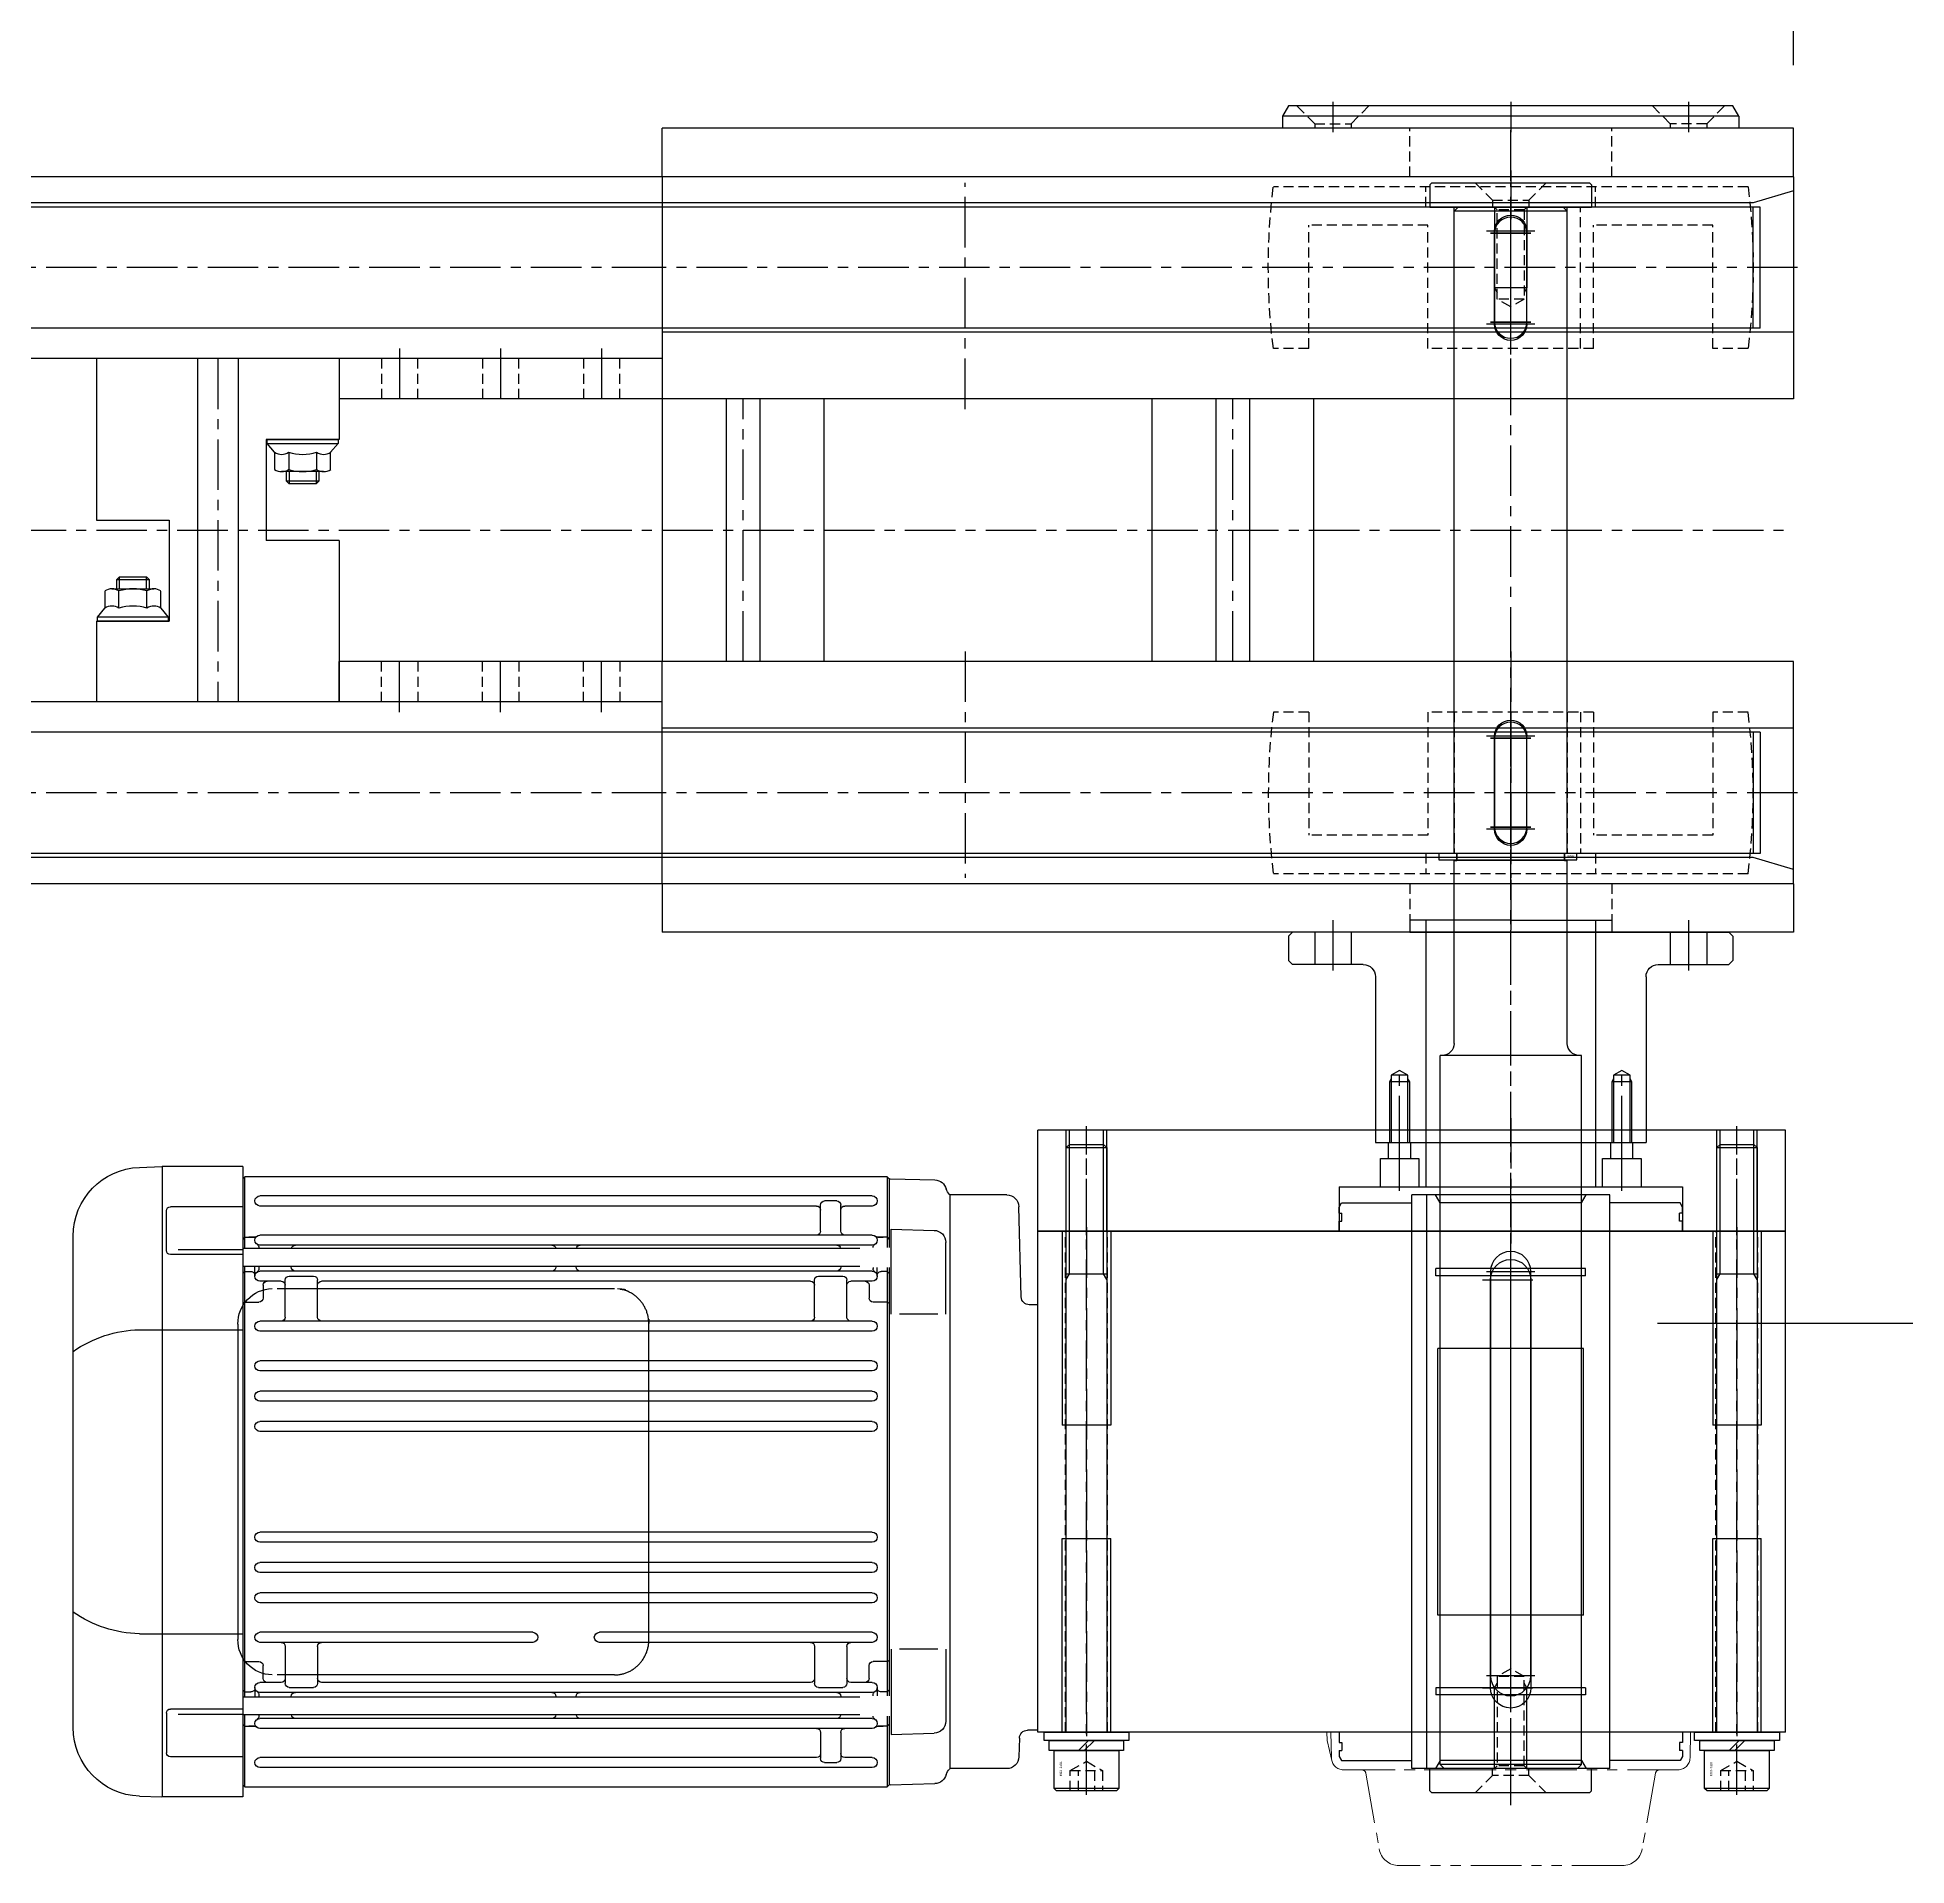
# Model space of a CAD drawing. Header units: inches. Extents: x 0 to 23821, y 0 to 11279.
# Drawn here: x 7802.5 to 8265.1, y 4862.3 to 5314.8 of the extents above; entities that cross this region are included whole.
import ezdxf
from ezdxf.enums import TextEntityAlignment as Align

# ---------------------------------------------------------------- set-up
doc = ezdxf.new("R2010")
doc.units = ezdxf.units.IN
doc.header["$LTSCALE"] = 10
doc.header["$MEASUREMENT"] = 0
for name, pattern in [('CENTER', [2, 1.25, -0.25, 0.25, -0.25]), ('HIDDEN', [0.375, 0.25, -0.125]), ('PHANTOM', [2.5, 1.25, -0.25, 0.25, -0.25, 0.25, -0.25])]:
    doc.linetypes.add(name, pattern=pattern)
doc.layers.get('Defpoints').update_dxf_attribs({"color": 8})
for name, color, linetype in [('11', 1, 'CENTER'), ('22', 2, 'HIDDEN'), ('44', 4, 'Continuous'), ('55', 5, 'Continuous'), ('A', 8, 'Continuous'), ('B', 123, 'Continuous'), ('BOM-T', 4, 'Continuous'), ('D', 3, 'Continuous'), ('G', 231, 'Continuous'), ('T', 3, 'Continuous')]:
    doc.layers.add(name, color=color, linetype=linetype)
doc.layers.add('33', color=3, linetype='PHANTOM', lineweight=9)
doc.styles.add('SCI', font='')
doc.styles.get("Standard").update_dxf_attribs({"font": 'arial.ttf'})
doc.styles.get('SCI').set_extended_font_data('Gulim')
doc.dimstyles.new('SCH', dxfattribs={"dimtxt": 2.5, "dimasz": 2, "dimexe": 1.25, "dimexo": 0.625, "dimtad": 1, "dimdec": 8, "dimtxsty": 'SCI', "dimcen": 2.5, "dimclrd": 4, "dimclre": 4, "dimclrt": 7, "dimadec": 8, "dimazin": 2, "dimtfac": 1, "dimtdec": 8, "dimtmove": 0, "dimatfit": 3, "dimfxl": 1, "dimarcsym": 0})

# ---------------------------------------------------------------- blocks, each defined once
blk = doc.blocks.new('A$C1a2782bd')
for p, q in [((-56.5, -3), (-56.5, 0)), ((56.5, 0), (-56.5, 0)), ((56.5, -3), (56.5, 0)), ((56.5, -3), (-56.5, -3)), ((-55, -5.5), (-56.5, -3)), ((56.5, -3), (55, -5.5)), ((55, -5.5), (-55, -5.5))]:
    blk.add_line(p, q)
at = {"layer": '11'}
for p, q in [((-44, -6.5), (-44, 1)), ((0, -6.5), (0, 1)), ((44, -6.5), (44, 1))]:
    blk.add_line(p, q, dxfattribs=at)
at = {"layer": '22'}
for p, q in [((-52.9, -5.5), (-48.5, -1.1)), ((-48.5, -1.1), (-48.5, 0)), ((-48.5, -1.1), (-39.5, -1.1)), ((-39.5, -1.1), (-39.5, 0)), ((-39.5, -1.1), (-35.1, -5.5)), ((39.5, -1.1), (35.1, -5.5)), ((39.5, -1.1), (39.5, 0)), ((48.5, -1.1), (39.5, -1.1)), ((48.5, -1.1), (48.5, 0)), ((52.9, -5.5), (48.5, -1.1))]:
    blk.add_line(p, q, dxfattribs=at)
blk = doc.blocks.new('A$Ca098c5d6')
for p, q in [((0, 55), (0, 0)), ((0, 55), (280, 55)), ((280, 55), (280, 0)), ((0, 16.5), (280, 16.5)), ((0, 0), (280, 0))]:
    blk.add_line(p, q)
at = {"layer": '11'}
blk.add_line((-1, 32.5), (280, 32.5), dxfattribs=at)
at = {"layer": 'G'}
for p, q in [((0, 51.5), (10, 48.5)), ((10, 48.5), (280, 48.5))]:
    blk.add_line(p, q, dxfattribs=at)
blk = doc.blocks.new('A$C023af686')
for p, q in [((0, 55), (0, 0)), ((0, 55), (280, 55)), ((280, 55), (280, 10)), ((280, 10), (360, 10)), ((360, 10), (360, 0)), ((0, 0), (360, 0))]:
    blk.add_line(p, q)
at = {"layer": '11'}
for p, q in [((70, -2.5), (70, 53.5)), ((205, -2.5), (205, 53.5)), ((295, 12.5), (295, -2.5)), ((320, 12.5), (320, -2.5)), ((345, 12.5), (345, -2.5))]:
    blk.add_line(p, q, dxfattribs=at)
at = {"layer": '22'}
for p, q in [((290.5, 0), (290.5, 10)), ((299.5, 10), (299.5, 0)), ((315.5, 0), (315.5, 10)), ((324.5, 10), (324.5, 0)), ((340.5, 0), (340.5, 10)), ((349.5, 10), (349.5, 0))]:
    blk.add_line(p, q, dxfattribs=at)
blk = doc.blocks.new('A$Cfdff17e3')
for p, q in [((0, 0), (271.7, 0)), ((0, -30), (0, 0)), ((1.7, -30), (1.7, 0)), ((0, -30), (271.7, -30))]:
    blk.add_line(p, q)
blk = doc.blocks.new('A$C55ba55ea')
for p, q in [((0, -12), (0, 0)), ((0, 0), (280, 0)), ((280, -12), (280, 0)), ((0, -12), (280, -12))]:
    blk.add_line(p, q)
at = {"layer": '11'}
blk.add_line((70, -13), (70, 1), dxfattribs=at)
at = {"layer": '22'}
for p, q in [((45, -12), (45, 0)), ((95, -12), (95, 0))]:
    blk.add_line(p, q, dxfattribs=at)
blk = doc.blocks.new('A$C3d7f27bb')
for p, q in [((0, 0), (117.5, 0)), ((37.75, -5), (37.75, 0)), ((79.75, -5), (79.75, 0)), ((37.75, -5), (79.75, -5)), ((41.45, -40), (41.45, -5)), ((44.75, -40), (44.75, -5)), ((72.75, -40), (72.75, -5)), ((8.75, -40), (8.75, -9.5)), ((8.75, -9.5), (38.25, -9.5)), ((38.25, -40), (38.25, -9.5)), ((79.25, -40), (79.25, -9.5)), ((79.25, -9.5), (108.75, -9.5)), ((108.75, -40), (108.75, -9.5)), ((0, -40), (8.75, -40)), ((38.25, -40), (79.25, -40)), ((108.75, -40), (117.5, -40))]:
    blk.add_line(p, q)
for centre, start, end in [((159.35, -20), 172.8462, 187.1538), ((-41.85, -20), 352.8462, 7.1538)]:
    blk.add_arc(centre, 160.6, start, end)
at = {"layer": '11'}
blk.add_line((58.75, -40), (58.75, 0), dxfattribs=at)
blk = doc.blocks.new('A$C15fd2ed9')
for name, p in [('A$C55ba55ea', (0, 0)), ('A$Ca098c5d6', (0, -67)), ('A$C023af686', (0, -67))]:
    blk.add_blockref(name, p)
at = {"layer": '22'}
blk.add_blockref('A$C3d7f27bb', (11.25, -14.5), dxfattribs=at)
at = {"layer": 'B'}
blk.add_blockref('A$Cfdff17e3', (8.3, -19.5), dxfattribs=at)
blk = doc.blocks.new('A$C37af05f4')
for p, q in [((-8, 11), (-8, -11)), ((0, 11), (0, -11))]:
    blk.add_line(p, q)
for centre, start, end in [((-4, 11), 0, 180), ((-4, -11), 180, 0)]:
    blk.add_arc(centre, 4, start, end)
at = {"layer": '11'}
for p, q in [((-4, 16), (-4, -16)), ((1, 11), (-9, 11)), ((1, -11), (-9, -11))]:
    blk.add_line(p, q, dxfattribs=at)
blk = doc.blocks.new('A$Cb26480e8')
for p, q in [((17.81, 1.6), (-16.4, 1.6)), ((-16.4, 1.6), (-16.4, 0)), ((-16.4, 0), (17.81, 0)), ((-13.3, 0), (-13.3, 1.6)), ((13.3, 0), (13.3, 1.6)), ((17.81, 0), (17.81, 1.6))]:
    blk.add_line(p, q)
at = {"layer": '11'}
blk.add_line((0, -1), (0, 2.65), dxfattribs=at)
at = {"layer": 'BOM-T', "color": 4, "style": 'SCI'}
blk.add_text('S28', height=0.6, dxfattribs=at).set_placement((-15.92, 0.8), align=Align.MIDDLE_LEFT)
blk = doc.blocks.new('A$Cea925d9a')
for p, q in [((-20, -5.5), (-20, 0)), ((20, 0), (-20, 0)), ((20, -5.5), (20, 0)), ((-20, -5.5), (-19.5, -6)), ((19.5, -6), (-19.5, -6)), ((20, -5.5), (19.5, -6))]:
    blk.add_line(p, q)
at = {"layer": '11'}
blk.add_line((0, -9), (0, 3), dxfattribs=at)
at = {"layer": '22'}
for p, q in [((-4.5, -1.7), (-4.5, 0)), ((4.5, -1.7), (4.5, 0)), ((-8.8, -6), (-4.5, -1.7)), ((4.5, -1.7), (-4.5, -1.7)), ((8.8, -6), (4.5, -1.7))]:
    blk.add_line(p, q, dxfattribs=at)
blk = doc.blocks.new('A$C26cd929c')
blk.add_lwpolyline([(0, 50, 1), (-10, 50), (-10, -50, 1), (0, -50)], format="xyb", close=True)
at = {"layer": '11'}
for p, q in [((-5, 56), (-5, -56)), ((-11, 50), (1, 50)), ((-11, -50), (1, -50))]:
    blk.add_line(p, q, dxfattribs=at)
blk = doc.blocks.new('A$C9cea946e')
blk.add_lwpolyline([(0, 11, 1), (-8, 11), (-8, -11, 1), (0, -11)], format="xyb", close=True)
at = {"layer": '11'}
for p, q in [((-4, 16), (-4, -16)), ((-9, 11), (1, 11)), ((-9, -11), (1, -11))]:
    blk.add_line(p, q, dxfattribs=at)
blk = doc.blocks.new('A$C5399366c')
for p, q in [((17.81, 1.6), (-16.4, 1.6)), ((-16.4, 1.6), (-16.4, 0)), ((-16.4, 0), (17.81, 0)), ((-13.3, 0), (-13.3, 1.6)), ((13.3, 0), (13.3, 1.6)), ((17.81, 0), (17.81, 1.6))]:
    blk.add_line(p, q)
at = {"layer": '11'}
blk.add_line((0, -1), (0, 2.65), dxfattribs=at)
at = {"layer": 'BOM-T', "color": 4}
blk.add_text('S28', height=0.6, dxfattribs=at).set_placement((-15.46, 0.72), align=Align.MIDDLE_LEFT)
blk = doc.blocks.new('A$C599a7360')
for p, q in [((-16.5, 2), (-17.5, 1)), ((-17.5, 1), (-17.5, -174.5)), ((17.5, 1), (-17.5, 1)), ((16.5, 2), (-16.5, 2)), ((17.5, 1), (16.5, 2)), ((17.5, 1), (17.5, -174.5)), ((-5, -18), (-5, -119)), ((5, -119), (5, -18)), ((17.5, -174.5), (-17.5, -174.5)), ((-14, -177.5), (-14, -222.75)), ((14, -177.5), (14, -222.75)), ((-14, -224.5), (-14, -383.5)), ((-13.3, -222.75), (-13.3, -224.5)), ((13.3, -222.75), (-13.3, -222.75)), ((13.3, -224.5), (-13.3, -224.5)), ((13.3, -222.75), (13.3, -224.5)), ((14, -224.5), (13.3, -224.5)), ((14, -224.5), (14, -383.5)), ((-4, -230.5), (-4, -253.5)), ((4, -230.5), (4, -253.5)), ((-4, -355.5), (-4, -378.5)), ((4, -355.5), (4, -378.5)), ((14, -383.5), (-14, -383.5)), ((-13, -384.5), (-14, -383.5)), ((13, -384.5), (14, -383.5)), ((13, -384.5), (-13, -384.5))]:
    blk.add_line(p, q)
for points in [[(-14, -222.75), (-13.3, -222.75), (-13.3, -224.5), (-14, -224.5)], [(13.3, -224.5), (13.3, -222.75), (14, -222.75)]]:
    blk.add_lwpolyline(points)
for centre, radius, start, end in [((0, -18), 5, 0, 180), ((0, -119), 5, 180, 0), ((-17, -177.5), 3, 0, 90), ((17, -177.5), 3, 90, 180), ((0, -230.5), 4, 0, 180), ((0, -253.5), 4, 180, 0), ((0, -355.5), 4, 0, 180), ((0, -378.5), 4, 180, 0)]:
    blk.add_arc(centre, radius, start, end)
at = {"layer": '11'}
for p, q in [((0, 7), (0, -385.5)), ((-7, -18), (7, -18)), ((-7, -119), (7, -119)), ((6, -230.5), (-6, -230.5)), ((6, -253.5), (-6, -253.5)), ((6, -355.5), (-6, -355.5)), ((6, -378.5), (-6, -378.5))]:
    blk.add_line(p, q, dxfattribs=at)
at = {"layer": '22'}
for p, q in [((-4, 2), (-3.32, 1.32)), ((3.32, 1.32), (-3.32, 1.32)), ((-3.32, -20.77), (-3.32, 1.32)), ((3.32, 1.32), (4, 2)), ((3.32, 1.32), (3.32, -20.77)), ((3.32, -20.77), (-3.32, -20.77)), ((0, -22.69), (-3.32, -20.77)), ((3.32, -20.77), (0, -22.69)), ((0, -359.81), (-3.32, -361.73)), ((3.32, -361.73), (0, -359.81)), ((3.32, -361.73), (-3.32, -361.73)), ((-3.32, -361.73), (-3.32, -383.82)), ((3.32, -383.82), (3.32, -361.73)), ((-4, -384.5), (-3.32, -383.82)), ((3.32, -383.82), (-3.32, -383.82)), ((3.32, -383.82), (4, -384.5))]:
    blk.add_line(p, q, dxfattribs=at)
at = {"layer": 'T'}
for p, q in [((-4, 2), (-4, -18)), ((4, 2), (4, -18)), ((-4, -18), (-3.32, -19.17)), ((4, -18), (-4, -18)), ((4, -18), (3.32, -19.17)), ((-4, -364.5), (-3.32, -363.33)), ((4, -364.5), (-4, -364.5)), ((-4, -384.5), (-4, -364.5)), ((4, -364.5), (3.32, -363.33)), ((4, -384.5), (4, -364.5))]:
    blk.add_line(p, q, dxfattribs=at)
blk = doc.blocks.new('A$Cfa839af8')
for p, q in [((-33.5, 11), (-33.5, 52)), ((-33.5, 52), (33.5, 52)), ((-29.57, 35.4), (-29.57, 52)), ((-25.43, 52), (-25.43, 35.4)), ((-21, -3), (-21, 52)), ((21, -3), (21, 52)), ((25.43, 35.4), (25.43, 52)), ((29.57, 52), (29.57, 35.4)), ((33.5, 11), (33.5, 52)), ((-25, 37), (-30, 37)), ((-27.5, 34.21), (-29.57, 35.4)), ((-25.43, 35.4), (-29.57, 35.4)), ((-25.43, 35.4), (-27.5, 34.21)), ((30, 37), (25, 37)), ((27.5, 34.21), (25.43, 35.4)), ((29.57, 35.4), (25.43, 35.4)), ((29.57, 35.4), (27.5, 34.21)), ((-54, 8), (-55, 7)), ((-55, 1), (-55, 7)), ((-36.5, 8), (-54, 8)), ((-48.5, 0), (-48.5, 8)), ((-39.5, 0), (-39.5, 8)), ((36.5, 8), (54, 8)), ((39.5, 0), (39.5, 8)), ((48.5, 0), (48.5, 8)), ((54, 8), (55, 7)), ((55, 1), (55, 7)), ((-55, 1), (-54, 0)), ((-25, 0), (-54, 0)), ((-25, -3), (-25, 0)), ((25, 0), (54, 0)), ((25, -3), (25, 0)), ((55, 1), (54, 0)), ((0, -3), (-25, -3)), ((0, -3), (25, -3))]:
    blk.add_line(p, q)
for centre, start, end in [((-36.5, 11), 270, 0), ((36.5, 11), 180, 270)]:
    blk.add_arc(centre, 3, start, end)
at = {"layer": '11'}
for p, q in [((-27.5, 53), (-27.5, 33.21)), ((0, 53), (0, -6)), ((27.5, 53), (27.5, 33.21)), ((-44, -3), (-44, 11)), ((44, -3), (44, 11))]:
    blk.add_line(p, q, dxfattribs=at)
at = {"layer": 'Defpoints'}
blk.add_line((-25, 0), (25, 0), dxfattribs=at)
at = {"layer": 'T'}
for p, q in [((-30, 37), (-30, 52)), ((-25, 52), (-25, 37)), ((25, 37), (25, 52)), ((30, 52), (30, 37)), ((-29.57, 36.25), (-30, 37)), ((-25, 37), (-25.43, 36.25)), ((25.43, 36.25), (25, 37)), ((30, 37), (29.57, 36.25))]:
    blk.add_line(p, q, dxfattribs=at)
blk = doc.blocks.new('A$C02cd81e1')
for p, q in [((153.61, 74.98), (142.53, 74.69)), ((153.61, 74.98), (153.81, 74.78)), ((154.31, 75.5), (153.81, 75)), ((153.81, 75), (153.81, 58.01)), ((153.81, 74.78), (153.81, 58.01)), ((154.31, 75.5), (154.31, 58.01)), ((154.31, 75.5), (313.31, 75.5)), ((313.31, 57.71), (313.31, 75.5)), ((313.31, 75.5), (313.81, 75)), ((313.81, 78), (333.81, 78)), ((313.81, 78), (313.81, -78)), ((313.81, 75), (313.81, 57.71)), ((333.81, 78), (333.81, -78)), ((339.4, 77.8), (333.84, 78)), ((-24.5, 71), (24.5, 71)), ((-24.5, -71), (-24.5, 71)), ((-17.5, 69), (-18.65, 71)), ((17.5, 69), (18.65, 71)), ((20.8, -71), (20.8, 71)), ((24.5, -71), (24.5, 71)), ((124.73, 71), (138.81, 71)), ((138.81, 71), (138.93, 71.12)), ((138.81, 71), (138.81, -71)), ((138.81, 71), (138.81, -71)), ((158.06, 70.75), (309.56, 70.75)), ((166.81, 69.5), (169.81, 69.5)), ((-42.5, 68), (-41.92, 69)), ((-42.5, 66.5), (-42.5, 68)), ((-42.5, 66.5), (-41.8, 66.5)), ((-41.92, 69), (-24.5, 69)), ((-41.8, 64.5), (-41.8, 66.5)), ((-17.5, 69), (17.5, 69)), ((-17.5, 52.75), (-17.5, 69)), ((17.5, 52.75), (17.5, 69)), ((41.92, 69), (24.5, 69)), ((42.5, 66.5), (41.8, 66.5)), ((41.8, 64.5), (41.8, 66.5)), ((42.5, 68), (41.92, 69)), ((42.5, 66.5), (42.5, 68)), ((121.15, 45.75), (121.73, 68.08)), ((158.06, 68.25), (164.81, 68.25)), ((165.81, 62.05), (165.81, 68.51)), ((170.81, 62.05), (170.81, 68.5)), ((171.81, 68.25), (309.56, 68.25)), ((313.81, 68.07), (331.72, 68.07)), ((332.72, 57.24), (332.72, 67.07)), ((-68, 62), (117, 62)), ((-68, -62), (-68, 62)), ((-42.5, 62), (-42.5, 64.5)), ((-42.5, 64.5), (-41.8, 64.5)), ((42.5, 64.5), (41.8, 64.5)), ((42.5, 62), (42.5, 64.5)), ((117, -62), (117, 62)), ((153.31, 62.51), (142.73, 62.23)), ((153.31, 41.45), (153.31, 62.51)), ((154.31, 60.5), (153.81, 60)), ((154.31, 60.5), (156.59, 60.5)), ((156.59, 60.5), (155.31, 60.5)), ((158.06, 61.05), (309.56, 61.05)), ((313.31, 60.5), (311.03, 60.5)), ((311.03, 60.5), (312.31, 60.5)), ((313.31, 60.5), (313.81, 60)), ((355.81, -60.82), (355.81, 60.82)), ((139.81, 41.45), (139.81, 59.23)), ((158.06, 58.55), (309.56, 58.55)), ((161.11, 57.71), (313.81, 57.71)), ((309.81, 57.93), (309.81, 57.71)), ((329.81, 57.49), (313.81, 57.49)), ((313.81, 56.24), (331.72, 56.24)), ((-18.5, 51), (-18.5, 52.75)), ((-18.5, 52.75), (18.5, 52.75)), ((-18.5, 51), (18.5, 51)), ((-17.5, 33), (-17.5, 51)), ((17.5, 33), (17.5, 51)), ((18.5, 51), (18.5, 52.75)), ((153.81, 53.01), (153.81, -53.01)), ((153.81, 53.01), (153.81, -53.01)), ((154.31, 52.03), (153.81, 51.53)), ((154.31, 53.01), (154.31, -53.01)), ((154.31, 52.03), (155.81, 52.03)), ((156.81, 50.9), (156.81, 53.01)), ((157.81, 53.01), (157.81, 52.77)), ((158.06, 52.15), (309.56, 52.15)), ((161.11, 53.31), (313.81, 53.31)), ((171.31, 50.9), (165.31, 50.9)), ((165.81, 53.31), (165.81, 53.15)), ((231.31, 53.31), (231.31, 53.15)), ((236.31, 53.31), (236.31, 53.15)), ((302.31, 50.9), (296.31, 50.9)), ((301.81, 53.31), (301.81, 53.15)), ((309.81, 53.31), (309.81, 52.77)), ((310.81, 50.9), (310.81, 53.31)), ((313.31, 52.03), (311.81, 52.03)), ((313.31, -53.31), (313.31, 53.31)), ((313.31, 52.03), (313.81, 51.53)), ((313.81, 53.31), (313.81, -53.31)), ((158.06, 49.65), (163.31, 49.65)), ((158.81, 48.65), (158.81, 45.48)), ((164.31, 40.75), (164.31, 49.9)), ((172.31, 40.75), (172.31, 49.9)), ((173.31, 49.65), (294.31, 49.65)), ((305.34, 47.8), (221.8, 47.8)), ((295.31, 40.75), (295.31, 49.9)), ((303.31, 40.75), (303.31, 49.9)), ((304.31, 49.65), (309.56, 49.65)), ((308.81, 48.65), (308.81, 45.48)), ((117, 43.8), (119.15, 43.8)), ((154.31, 44.48), (153.81, 44.19)), ((154.31, 44.48), (157.81, 44.48)), ((313.31, 44.48), (309.81, 44.48)), ((313.31, 44.48), (313.81, 44.19)), ((141.81, 41.45), (151.31, 41.45)), ((158.06, 39.75), (309.56, 39.75)), ((158.06, 37.25), (309.56, 37.25)), ((213.29, -39), (213.29, 39)), ((339.4, 37.63), (313.81, 37.63)), ((315.04, 39), (315.04, -39)), ((-18, 33), (18, 33)), ((-18, 33), (18, 33)), ((-18, -33), (-18, 33)), ((18, -33), (18, 33)), ((158.06, 29.95), (309.56, 29.95)), ((158.06, 27.45), (309.56, 27.45)), ((158.06, 22.45), (309.56, 22.45)), ((158.06, 19.95), (309.56, 19.95)), ((158.06, 14.95), (309.56, 14.95)), ((158.06, 12.45), (309.56, 12.45)), ((158.06, -12.45), (309.56, -12.45)), ((158.06, -14.95), (309.56, -14.95)), ((158.06, -19.95), (309.56, -19.95)), ((158.06, -22.45), (309.56, -22.45)), ((158.06, -27.45), (309.56, -27.45)), ((158.06, -29.95), (309.56, -29.95)), ((-18, -33), (18, -33)), ((-17.5, -51), (-17.5, -33)), ((17.5, -51), (17.5, -33)), ((139.81, -41.45), (139.81, -59.23)), ((141.81, -41.45), (151.31, -41.45)), ((153.31, -41.45), (153.31, -62.51)), ((158.06, -37.25), (225.56, -37.25)), ((158.06, -39.75), (225.56, -39.75)), ((164.31, -40.75), (164.31, -49.9)), ((172.31, -40.75), (172.31, -49.9)), ((242.06, -37.25), (309.56, -37.25)), ((242.06, -39.75), (309.56, -39.75)), ((295.31, -40.75), (295.31, -49.9)), ((303.31, -40.75), (303.31, -49.9)), ((339.4, -37.63), (313.81, -37.63)), ((154.31, -44.48), (153.81, -44.19)), ((154.31, -44.48), (157.81, -44.48)), ((158.81, -48.65), (158.81, -45.48)), ((308.81, -48.65), (308.81, -45.48)), ((313.31, -44.48), (309.81, -44.48)), ((313.31, -44.48), (313.81, -44.19)), ((158.06, -49.65), (163.31, -49.65)), ((173.31, -49.65), (294.31, -49.65)), ((221.8, -47.8), (305.34, -47.8)), ((304.31, -49.65), (309.56, -49.65)), ((-18.5, -51), (-18.5, -52.75)), ((-18.5, -51), (18.5, -51)), ((-18.5, -52.75), (18.5, -52.75)), ((-17.5, -69), (-17.5, -52.75)), ((17.5, -69), (17.5, -52.75)), ((18.5, -51), (18.5, -52.75)), ((154.31, -52.03), (153.81, -51.53)), ((154.31, -52.03), (155.81, -52.03)), ((156.81, -50.9), (156.81, -53.01)), ((157.81, -53.01), (157.81, -52.77)), ((158.06, -52.15), (309.56, -52.15)), ((161.11, -53.31), (313.81, -53.31)), ((171.31, -50.9), (165.31, -50.9)), ((165.81, -53.31), (165.81, -53.15)), ((231.31, -53.31), (231.31, -53.15)), ((236.31, -53.31), (236.31, -53.15)), ((302.31, -50.9), (296.31, -50.9)), ((301.81, -53.31), (301.81, -53.15)), ((309.81, -52.77), (309.81, -53.31)), ((310.81, -50.9), (310.81, -53.31)), ((313.31, -52.03), (311.81, -52.03)), ((313.31, -52.03), (313.81, -51.53)), ((153.81, -58.01), (153.81, -74.78)), ((153.81, -58.01), (153.81, -75)), ((154.31, -60.5), (153.81, -60)), ((154.31, -58.01), (154.31, -75.5)), ((158.06, -58.55), (309.56, -58.55)), ((161.11, -57.71), (313.81, -57.71)), ((309.81, -57.71), (309.81, -57.93)), ((313.31, -75.5), (313.31, -57.71)), ((313.31, -60.5), (313.81, -60)), ((313.81, -56.24), (331.72, -56.24)), ((329.81, -57.49), (313.81, -57.49)), ((313.81, -57.71), (313.81, -75)), ((332.72, -57.24), (332.72, -67.07)), ((-68, -62), (117, -62)), ((-42.5, -62), (-42.5, -64.5)), ((-42.5, -64.5), (-41.8, -64.5)), ((-41.8, -64.5), (-41.8, -66.5)), ((42.5, -64.5), (41.8, -64.5)), ((41.8, -64.5), (41.8, -66.5)), ((42.5, -62), (42.5, -64.5)), ((117, -61.5), (119.61, -61.5)), ((121.61, -63.45), (121.73, -68.08)), ((153.31, -62.51), (142.73, -62.23)), ((154.31, -60.5), (156.59, -60.5)), ((156.59, -60.5), (155.31, -60.5)), ((158.06, -61.05), (309.56, -61.05)), ((165.81, -62.05), (165.81, -68.5)), ((170.81, -62.05), (170.81, -68.51)), ((313.31, -60.5), (311.03, -60.5)), ((311.03, -60.5), (312.31, -60.5)), ((-42.5, -66.5), (-41.8, -66.5)), ((-42.5, -66.5), (-42.5, -68)), ((-42.5, -68), (-41.92, -69)), ((-41.92, -69), (-24.5, -69)), ((-17.5, -69), (-18.65, -71)), ((-17.5, -69), (17.5, -69)), ((17.5, -69), (18.65, -71)), ((41.92, -69), (24.5, -69)), ((42.5, -66.5), (41.8, -66.5)), ((42.5, -68), (41.92, -69)), ((42.5, -66.5), (42.5, -68)), ((158.06, -68.25), (164.81, -68.25)), ((171.81, -68.25), (309.56, -68.25)), ((313.81, -68.07), (331.72, -68.07)), ((-24.5, -71), (24.5, -71)), ((124.73, -71), (138.81, -71)), ((138.81, -71), (138.93, -71.12)), ((158.06, -70.75), (309.56, -70.75)), ((169.81, -69.5), (166.81, -69.5)), ((153.61, -74.98), (142.53, -74.69)), ((153.61, -74.98), (153.81, -74.78)), ((153.61, -74.98), (153.81, -74.78)), ((153.81, -75), (154.31, -75.5)), ((313.31, -75.5), (154.31, -75.5)), ((313.31, -75.5), (313.81, -75)), ((313.81, -78), (333.81, -78)), ((339.4, -77.8), (333.84, -78))]:
    blk.add_line(p, q)
for centre, radius, start, end in [((142.61, 71.69), 3, 91.5, 165.0274), ((338.81, 60.82), 17, 0, 88), ((124.73, 68), 3, 90, 178.5), ((136.81, 73.24), 3, 315, 345.0274), ((158.06, 69.5), 1.25, 90, 270), ((166.81, 68.5), 1, 90, 180), ((169.81, 68.5), 1, 0, 90), ((309.56, 69.5), 1.25, 270, 90), ((164.81, 67.25), 1, 0, 90), ((171.81, 67.25), 1, 90, 180), ((331.72, 67.07), 1, 0, 90), ((142.81, 59.23), 3, 91.5, 180), ((156.59, 61.5), 1, 270, 310.9261), ((158.06, 59.8), 1.25, 90, 270), ((164.81, 62.05), 1, 270, 0), ((171.81, 62.05), 1, 180, 270), ((309.56, 59.8), 1.25, 270, 90), ((311.03, 61.5), 1, 229.0739, 270), ((156.81, 57.93), 1, 4.5146, 56.251), ((166.81, 57.55), 1, 90, 170.9096), ((230.31, 57.55), 1, 9.0902, 90), ((237.31, 57.55), 1, 90, 170.9098), ((300.81, 57.55), 1, 9.0904, 90), ((310.81, 57.93), 1, 123.749, 180), ((331.72, 57.24), 1, 270, 0), ((155.81, 51.03), 1, 356.756, 90), ((158.06, 50.9), 1.25, 90, 270), ((156.81, 52.77), 1, 303.749, 0), ((165.31, 49.9), 1, 90, 180), ((166.81, 53.15), 1, 180, 270), ((171.31, 49.9), 1, 0, 90), ((230.31, 53.15), 1, 270, 360), ((237.31, 53.15), 1, 180, 270), ((296.31, 49.9), 1, 90, 180), ((300.81, 53.15), 1, 270, 0), ((302.31, 49.9), 1, 0, 90), ((309.56, 50.9), 1.25, 270, 90), ((310.81, 52.77), 1, 180, 236.251), ((311.81, 51.03), 1, 90, 183.244), ((159.81, 48.65), 1, 90, 180), ((163.31, 48.65), 1, 0, 90), ((173.31, 48.65), 1, 90, 180), ((294.31, 48.65), 1, 0, 90), ((304.31, 48.65), 1, 90, 180), ((306.4, 39.17), 8.63, 358.8908, 88.8461), ((307.81, 48.65), 1, 0, 90), ((119.15, 45.8), 2, 270, 358.5), ((157.81, 45.48), 1, 270, 0), ((309.81, 45.48), 1, 180, 270), ((158.06, 38.5), 1.25, 90, 270), ((163.31, 40.75), 1, 270, 0), ((173.31, 40.75), 1, 180, 270), ((294.31, 40.75), 1, 270, 0), ((304.31, 40.75), 1, 180, 270), ((309.56, 38.5), 1.25, 270, 90), ((338.74, 7.88), 29.76, 55.0068, 88.7297), ((158.06, 28.7), 1.25, 90, 270), ((309.56, 28.7), 1.25, 270, 90), ((158.06, 21.2), 1.25, 90, 270), ((309.56, 21.2), 1.25, 270, 90), ((158.06, 13.7), 1.25, 90, 270), ((309.56, 13.7), 1.25, 270, 90), ((158.06, -13.7), 1.25, 90, 270), ((309.56, -13.7), 1.25, 270, 90), ((158.06, -21.2), 1.25, 90, 270), ((309.56, -21.2), 1.25, 270, 90), ((158.06, -28.7), 1.25, 90, 270), ((309.56, -28.7), 1.25, 270, 90), ((338.74, -7.88), 29.76, 271.2703, 304.9932), ((158.06, -38.5), 1.25, 90, 270), ((163.31, -40.75), 1, 0, 90), ((173.31, -40.75), 1, 90, 180), ((225.56, -38.5), 1.25, 270, 90), ((242.06, -38.5), 1.25, 90, 270), ((294.31, -40.75), 1, 0, 90), ((304.31, -40.75), 1, 90, 180), ((306.4, -39.17), 8.63, 271.1539, 1.1092), ((309.56, -38.5), 1.25, 270, 90), ((157.81, -45.48), 1, 0, 90), ((309.81, -45.48), 1, 90, 180), ((158.06, -50.9), 1.25, 90, 270), ((159.81, -48.65), 1, 180, 270), ((163.31, -48.65), 1, 270, 0), ((165.31, -49.9), 1, 180, 270), ((171.31, -49.9), 1, 270, 0), ((173.31, -48.65), 1, 180, 270), ((294.31, -48.65), 1, 270, 0), ((296.31, -49.9), 1, 180, 270), ((302.31, -49.9), 1, 270, 0), ((304.31, -48.65), 1, 180, 270), ((307.81, -48.65), 1, 270, 0), ((309.56, -50.9), 1.25, 270, 90), ((155.81, -51.03), 1, 270, 3.244), ((156.81, -52.77), 1, 0, 56.251), ((166.81, -53.15), 1, 90, 180), ((230.31, -53.15), 1, 0, 90), ((237.31, -53.15), 1, 90, 180), ((300.81, -53.15), 1, 360, 90), ((310.81, -52.77), 1, 123.749, 180), ((311.81, -51.03), 1, 176.756, 270), ((142.81, -59.23), 3, 180, 268.5), ((158.06, -59.8), 1.25, 90, 270), ((156.81, -57.93), 1, 303.749, 355.4855), ((166.81, -57.55), 1, 189.0903, 270), ((230.31, -57.55), 1, 270, 350.9097), ((237.31, -57.55), 1, 189.0903, 270), ((300.81, -57.55), 1, 270, 350.9097), ((309.56, -59.8), 1.25, 270, 90), ((310.81, -57.93), 1, 180, 236.251), ((331.72, -57.24), 1, 0, 90), ((119.61, -63.5), 2, 1.5, 90), ((156.59, -61.5), 1, 49.0739, 90), ((164.81, -62.05), 1, 0, 90), ((171.81, -62.05), 1, 90, 180), ((311.03, -61.5), 1, 90, 130.9261), ((338.81, -60.82), 17, 272, 0), ((124.73, -68), 3, 181.5, 270), ((158.06, -69.5), 1.25, 90, 270), ((164.81, -67.25), 1, 270, 0), ((166.81, -68.5), 1, 180, 270), ((169.81, -68.5), 1, 270, 0), ((171.81, -67.25), 1, 180, 270), ((309.56, -69.5), 1.25, 270, 90), ((331.72, -67.07), 1, 270, 0), ((136.81, -73.24), 3, 14.9726, 45), ((142.61, -71.69), 3, 194.9726, 268.5)]:
    blk.add_arc(centre, radius, start, end)
for points, knots in [([(213.29, 39), (213.33, 41.21), (213.28, 37.93), (213.4, 40.96), (213.57, 41.13), (213.84, 42.18), (214.19, 42.95), (214.62, 43.75), (215.13, 44.48), (215.7, 45.16), (216.34, 45.77), (217.04, 46.31), (217.75, 46.77), (218.68, 47.17), (218.97, 47.4), (221.8, 47.85), (217.48, 47.35), (221.09, 47.77)], [0, 0, 0, 0, 0.507298, 1.405389, 2.302973, 3.19919, 4.093501, 4.985441, 5.874635, 6.760827, 7.643864, 8.523727, 9.400536, 10.274529, 11.146068, 12.015623, 12.87529, 12.87529, 12.87529, 12.87529]), ([(221.8, -47.8), (221.64, -47.8), (221.18, -47.79), (220.44, -47.7), (219.6, -47.51), (218.77, -47.24), (217.97, -46.88), (217.22, -46.43), (216.51, -45.91), (215.86, -45.32), (215.27, -44.66), (214.75, -43.94), (214.3, -43.18), (213.92, -42.36), (213.63, -41.52), (213.43, -40.64), (213.31, -39.8), (213.3, -39.25), (213.29, -39)], [0, 0, 0, 0, 0.037051, 0.101745, 0.166453, 0.23117, 0.295907, 0.360675, 0.425483, 0.490336, 0.555238, 0.62019, 0.685191, 0.750238, 0.815327, 0.880453, 0.945609, 1, 1, 1, 1])]:
    blk.add_open_spline(points, degree=3, knots=knots)
at = {"layer": '11'}
for p, q in [((0, -72), (0, 72)), ((-56, 63), (-56, -63)), ((105, 63), (105, -63))]:
    blk.add_line(p, q, dxfattribs=at)
at = {"layer": '22'}
for p, q in [((-61.2, -62), (-61.2, 62)), ((-50.8, -62), (-50.8, 62)), ((99.8, -62), (99.8, 62)), ((110.2, -62), (110.2, 62))]:
    blk.add_line(p, q, dxfattribs=at)
at = {"layer": '33'}
for p, q in [((-44.49, -62), (-44.38, -68.35)), ((45.46, -64), (44.3, -68.98)), ((44.49, -62), (44.38, -68.35)), ((45.46, -64), (45.49, -62)), ((-41.38, -71.3), (36.84, -71.3)), ((-35.85, -72.13), (-32.55, -90.87)), ((41.38, -71.3), (0, -71.3)), ((35.85, -72.13), (32.55, -90.87)), ((-27.63, -95), (27.63, -95))]:
    blk.add_line(p, q, dxfattribs=at)
for centre, radius, start, end in [((-41.38, -68.3), 3, 181, 270), ((41.38, -68.3), 3, 270, 359), ((-36.84, -72.3), 1, 10, 90), ((36.84, -72.3), 1, 90, 170), ((-27.63, -90), 5, 190, 270), ((27.63, -90), 5, 270, 350)]:
    blk.add_arc(centre, radius, start, end, dxfattribs=at)
at = {"layer": 'A'}
for p, q in [((42.5, 62), (-42.5, 62)), ((-42.5, -62), (42.5, -62))]:
    blk.add_line(p, q, dxfattribs=at)
at = {"layer": 'T'}
for p, q in [((-62, 62), (-62, 14)), ((-50, 62), (-50, 14)), ((99, 62), (99, 14)), ((111, 62), (111, 14)), ((-62, 14), (-50, 14)), ((99, 14), (111, 14)), ((-62, -62), (-62, -14)), ((-50, -14), (-62, -14)), ((-50, -62), (-50, -14)), ((99, -62), (99, -14)), ((111, -14), (99, -14)), ((111, -62), (111, -14))]:
    blk.add_line(p, q, dxfattribs=at)
blk = doc.blocks.new('A$Cf6f41ef9')
for p, q in [((117, 2), (-68, 2)), ((-68, 2), (-68, -23)), ((-60.19, 2), (-60.19, -23)), ((-51.81, 2), (-51.81, -23)), ((-42.5, -9), (-42.5, 2)), ((42.5, -9), (42.5, 2)), ((100.81, 2), (100.81, -23)), ((109.19, 2), (109.19, -23)), ((117, 2), (117, -23)), ((42.5, -9), (-42.5, -9)), ((-32.25, -16), (-32.25, -9)), ((-22.75, -9), (-22.75, -16)), ((-21, -20), (-21, -9)), ((21, -20), (21, -9)), ((22.75, -16), (22.75, -9)), ((32.25, -9), (32.25, -16)), ((-22.75, -16), (-32.25, -16)), ((-30.25, -16), (-30.25, -20)), ((-24.75, -16), (-24.75, -20)), ((32.25, -16), (22.75, -16)), ((24.75, -16), (24.75, -20)), ((30.25, -16), (30.25, -20)), ((-68, -23), (117, -23)), ((-33.5, -23), (-33.5, -20)), ((33.5, -20), (-33.5, -20)), ((33.5, -23), (33.5, -20))]:
    blk.add_line(p, q)
at = {"layer": '11'}
for p, q in [((0, -26), (0, 5)), ((-56, 3), (-56, -24)), ((105, 3), (105, -24)), ((-27.5, -8), (-27.5, -21)), ((27.5, -8), (27.5, -21))]:
    blk.add_line(p, q, dxfattribs=at)
at = {"layer": 'T'}
for p, q in [((-61, 2), (-61, -23)), ((-51, 2), (-51, -23)), ((100, 2), (100, -23)), ((110, 2), (110, -23))]:
    blk.add_line(p, q, dxfattribs=at)
blk = doc.blocks.new('A$Cdecc0af3')
for p, q in [((-8, 13.9), (-7.4, 14.5)), ((-8, 4.5), (-8, 13.9)), ((-8, 13.9), (8, 13.9)), ((-7.4, 14.5), (7.4, 14.5)), ((7.4, 14.5), (8, 13.9)), ((8, 13.9), (8, 4.5)), ((-10.5, 0), (-10.5, 2)), ((-10.5, 2), (10.5, 2)), ((10.5, 0), (-10.5, 0)), ((-9.2, 2), (-9.2, 4.5)), ((-9.2, 4.5), (9.2, 4.5)), ((9.2, 2), (-9.2, 2)), ((8, 4.5), (-8, 4.5)), ((-5, -144.69), (-5, 0)), ((-1.96, 2), (0.54, 4.5)), ((-0.54, 2), (1.96, 4.5)), ((5, 0), (5, -144.69)), ((9.2, 4.5), (9.2, 2)), ((10.5, 2), (10.5, 0)), ((5, -113.5), (-5, -113.5)), ((-4.19, -145.5), (-5, -144.69)), ((5, -144.69), (-5, -144.69)), ((4.19, -145.5), (-4.19, -145.5)), ((5, -144.69), (4.19, -145.5))]:
    blk.add_line(p, q)
at = {"layer": '11'}
blk.add_line((0, 15.5), (0, -146.5), dxfattribs=at)
at = {"layer": '22'}
for p, q in [((-4, 9.5), (-4, 14.5)), ((-2, 9.5), (-2, 14.5)), ((2, 14.5), (2, 9.5)), ((4, 14.5), (4, 9.5)), ((0, 7.19), (-4, 9.5)), ((4, 9.5), (-4, 9.5)), ((4, 9.5), (0, 7.19)), ((0, 7.19), (0, 7.19))]:
    blk.add_line(p, q, dxfattribs=at)
at = {"layer": 'T'}
for p, q in [((-5, -112.09), (-4.19, -113.5)), ((-4.19, -113.5), (-4.19, -145.5)), ((5, -112.09), (4.19, -113.5)), ((4.19, -113.5), (4.19, -145.5))]:
    blk.add_line(p, q, dxfattribs=at)
at = {"layer": 'BOM-T', "color": 4}
blk.add_text('M10-150L', height=0.6, rotation=270, dxfattribs=at).set_placement((6.37, 10.9), align=Align.MIDDLE_LEFT)
blk = doc.blocks.new('A$Cdae68f49')
at = {"xscale": -1, "rotation": 180}
blk.add_blockref('A$Cea925d9a', (0, 207), dxfattribs=at)
for name, p in [('A$C599a7360', (0, 205)), ('A$Cfa839af8', (0, 0))]:
    blk.add_blockref(name, p)
at = {"xscale": -1}
for name, p in [('A$Cf6f41ef9', (0, 72)), ('A$Cea925d9a', (0, -179.5))]:
    blk.add_blockref(name, p, dxfattribs=at)
at = {"layer": '44', "xscale": -1}
for name, p in [('A$Cdecc0af3', (-105, 198)), ('A$Cdecc0af3', (56, 198)), ('A$C26cd929c', (-5, 134)), ('A$C5399366c', (0, -19.5)), ('A$C9cea946e', (-4, -37)), ('A$C9cea946e', (-4, -162))]:
    blk.add_blockref(name, p, dxfattribs=at)
at = {"layer": '55', "rotation": 180}
blk.add_blockref('A$C02cd81e1', (0, 136), dxfattribs=at)
blk = doc.blocks.new('A$C8b344255')
for p, q in [((118.75, 132), (118.75, 67)), ((158.75, 132), (158.75, 67)), ((239.95, 132), (239.95, 67)), ((279.95, 132), (279.95, 67))]:
    blk.add_line(p, q)
at = {"layer": '11'}
for p, q in [((138.75, 132), (138.75, 67)), ((259.95, 132), (259.95, 67)), ((279.95, 99.5), (0, 99.5))]:
    blk.add_line(p, q, dxfattribs=at)
at = {"layer": 'A'}
for p, q in [((134.6, 132), (134.6, 67)), ((142.9, 132), (142.9, 67)), ((255.8, 132), (255.8, 67)), ((264.1, 132), (264.1, 67))]:
    blk.add_line(p, q, dxfattribs=at)
at = {"xscale": -1}
for name, p in [('A$Cdae68f49', (70, 199)), ('A$C1a2782bd', (70, 0))]:
    blk.add_blockref(name, p, dxfattribs=at)
blk.add_blockref('A$C15fd2ed9', (0, 199))
at = {"xscale": -1, "rotation": 180}
blk.add_blockref('A$C15fd2ed9', (0, 0), dxfattribs=at)
at = {"layer": '44'}
for name, p in [('A$Cb26480e8', (70, 179.5)), ('A$C37af05f4', (74, 162)), ('A$C37af05f4', (74, 37))]:
    blk.add_blockref(name, p, dxfattribs=at)
blk = doc.blocks.new('A$C24f58618')
for p, q in [((60, 85), (0, 85)), ((0, 85), (0, 45)), ((60, 85), (60, 65)), ((42, 65), (42, 40)), ((60, 65), (42, 65)), ((42.25, 64), (42.25, 65)), ((42.25, 65), (59.75, 65)), ((59.75, 65), (59.75, 64)), ((44.07, 61.8), (42.25, 64)), ((42.25, 64), (59.75, 64)), ((44.07, 61.8), (44.07, 57.54)), ((47.54, 61.8), (47.54, 57.54)), ((54.46, 61.8), (54.46, 57.54)), ((59.75, 64), (57.93, 61.8)), ((57.93, 57.54), (57.93, 61.8)), ((56.2, 57), (45.8, 57)), ((47, 54.68), (47, 57)), ((55, 57), (55, 54.68)), ((47.68, 54), (47, 54.68)), ((55, 54.68), (47, 54.68)), ((54.32, 54), (47.68, 54)), ((55, 54.68), (54.32, 54)), ((0, 45), (18, 45)), ((18, 45), (18, 20)), ((60, 40), (42, 40)), ((60, 40), (60, 0)), ((3.8, 28), (14.2, 28)), ((5, 30.32), (5.68, 31)), ((5, 28), (5, 30.32)), ((5, 30.32), (13, 30.32)), ((5.68, 31), (12.32, 31)), ((12.32, 31), (13, 30.32)), ((13, 30.32), (13, 28)), ((0.25, 21), (2.07, 23.2)), ((2.07, 27.46), (2.07, 23.2)), ((5.54, 23.2), (5.54, 27.46)), ((12.46, 23.2), (12.46, 27.46)), ((15.93, 23.2), (15.93, 27.46)), ((15.93, 23.2), (17.75, 21)), ((0, 20), (18, 20)), ((0, 20), (0, 0)), ((0.25, 20), (0.25, 21)), ((17.75, 21), (0.25, 21)), ((17.75, 20), (0.25, 20)), ((17.75, 21), (17.75, 20)), ((60, 0), (0, 0))]:
    blk.add_line(p, q)
for centre, radius, start, end in [((45.8, 64.33), 3.07, 235.6158, 304.3842), ((51, 72.73), 11.46, 252.412, 287.588), ((56.2, 64.33), 3.07, 235.6158, 304.3842), ((45.8, 60.07), 3.07, 235.6158, 304.3842), ((51, 68.46), 11.46, 252.412, 287.588), ((56.2, 60.07), 3.07, 235.6158, 304.3842), ((3.8, 24.93), 3.07, 55.6158, 124.3842), ((9, 16.54), 11.46, 72.412, 107.588), ((14.2, 24.93), 3.07, 55.6158, 124.3842), ((3.8, 20.67), 3.07, 55.6158, 124.3842), ((9, 12.27), 11.46, 72.412, 107.588), ((14.2, 20.67), 3.07, 55.6158, 124.3842)]:
    blk.add_arc(centre, radius, start, end)
at = {"layer": '11'}
blk.add_line((30, 85), (30, 0), dxfattribs=at)
at = {"layer": 'A'}
for p, q in [((25, 85), (25, 0)), ((35, 85), (35, 0))]:
    blk.add_line(p, q, dxfattribs=at)
at = {"layer": 'T'}
for p, q in [((47.68, 57), (47.68, 54)), ((54.32, 57), (54.32, 54)), ((5.68, 28), (5.68, 31)), ((12.32, 28), (12.32, 31))]:
    blk.add_line(p, q, dxfattribs=at)
blk = doc.blocks.new('A$C21f345d0')
for p, q in [((6520, -12), (280, -12)), ((6520, -12), (6520, -57)), ((6520, -57), (280, -57)), ((6520, -142), (280, -142)), ((6520, -187), (6520, -142)), ((6520, -187), (280, -187))]:
    blk.add_line(p, q)
at = {"layer": '11'}
for p, q in [((6520, -34.5), (280, -34.5)), ((279.95, -99.5), (6520, -99.5)), ((6520, -164.5), (280, -164.5))]:
    blk.add_line(p, q, dxfattribs=at)
at = {"layer": 'B'}
for p, q in [((6520, -19.5), (280, -19.5)), ((6520, -49.5), (280, -49.5)), ((6520, -149.5), (280, -149.5)), ((6520, -179.5), (280, -179.5))]:
    blk.add_line(p, q, dxfattribs=at)
at = {"layer": 'G'}
for p, q in [((6520, -18.5), (280, -18.5)), ((6520, -180.5), (280, -180.5))]:
    blk.add_line(p, q, dxfattribs=at)
at = {"rotation": 180}
blk.add_blockref('A$C8b344255', (6800, 0), dxfattribs=at)
blk.add_blockref('A$C24f58618', (6380, -142))
blk = doc.blocks.new('*D374')
at = {"color": 4, "lineweight": -2, "transparency": 16777216}
for p, q in [((7537.14, 5330.42), (7537.14, 5891.69)), ((8237.14, 5307.93), (8237.14, 5891.69)), ((7587.14, 5860.44), (8187.14, 5860.44))]:
    blk.add_line(p, q, dxfattribs=at)
at = {"color": 4, "transparency": 16777216}
for points in [[(7587.14, 5868.77), (7587.14, 5852.11), (7537.14, 5860.44)], [(8187.14, 5868.77), (8187.14, 5852.11), (8237.14, 5860.44)]]:
    blk.add_solid(points, dxfattribs=at)
at = {"layer": 'Defpoints', "color": 0, "transparency": 16777216}
for p in [(8237.14, 5860.44), (7537.14, 5314.79, -227228.55), (8237.14, 5292.31, -227228.55)]:
    blk.add_point(p, dxfattribs=at)
at = {"color": 7, "transparency": 16777216, "insert": (7887.14, 5908.15), "char_height": 62.5, "attachment_point": 5, "style": 'SCI'}
blk.add_mtext('700', dxfattribs=at)
blk = doc.blocks.new('*D377')
at = {"color": 4, "lineweight": -2, "transparency": 16777216}
for p, q in [((1437.14, 5307.93), (1437.14, 6026.78)), ((8237.14, 5307.93), (8237.14, 6026.78)), ((1487.14, 5995.53), (8187.14, 5995.53))]:
    blk.add_line(p, q, dxfattribs=at)
at = {"color": 4, "transparency": 16777216}
for points in [[(1487.14, 6003.87), (1487.14, 5987.2), (1437.14, 5995.53)], [(8187.14, 6003.87), (8187.14, 5987.2), (8237.14, 5995.53)]]:
    blk.add_solid(points, dxfattribs=at)
at = {"layer": 'Defpoints', "color": 0, "transparency": 16777216}
for p in [(8237.14, 5995.53), (1437.14, 5292.31, -227228.55), (8237.14, 5292.31, -227228.55)]:
    blk.add_point(p, dxfattribs=at)
at = {"color": 7, "transparency": 16777216, "insert": (4837.14, 6043.2), "char_height": 62.5, "attachment_point": 5, "style": 'SCI'}
blk.add_mtext('6800', dxfattribs=at)

msp = doc.modelspace()

# ---------------------------------------------------------------- linework, layer by layer
at = {"layer": 'D'}
msp.add_line((8561.69681203, 4996.4785877), (8203.47556551, 4996.4785877), dxfattribs=at)

# ---------------------------------------------------------------- block references
msp.add_blockref('A$C21f345d0', (1437.14339049, 5292.30962586, -227228.55083111))

# ---------------------------------------------------------------- dimensions: what is measured, and where the dimension line sits
for base, p1, picture, middle in [((8237.1433904861, 5995.5336042826), (1437.1433904861, 5292.3096258602, -227228.5508311124), '*D377', (4837.1433904861, 6043.1992167993)), ((8237.1433904861, 5860.4408056766), (7537.1433904861, 5314.7908204812, -227228.5508311124), '*D374', (7887.1433904861, 5908.1480293784))]:
    dim = msp.add_linear_dim(base=base, p1=p1, p2=(8237.1433904861, 5292.3096258602, -227228.5508311124), dimstyle='SCH', override={"dimscale": 25})
    dim.commit()
    dim.dimension.update_dxf_attribs({"geometry": picture, "text_midpoint": middle})

doc.saveas('drawing.dxf')
